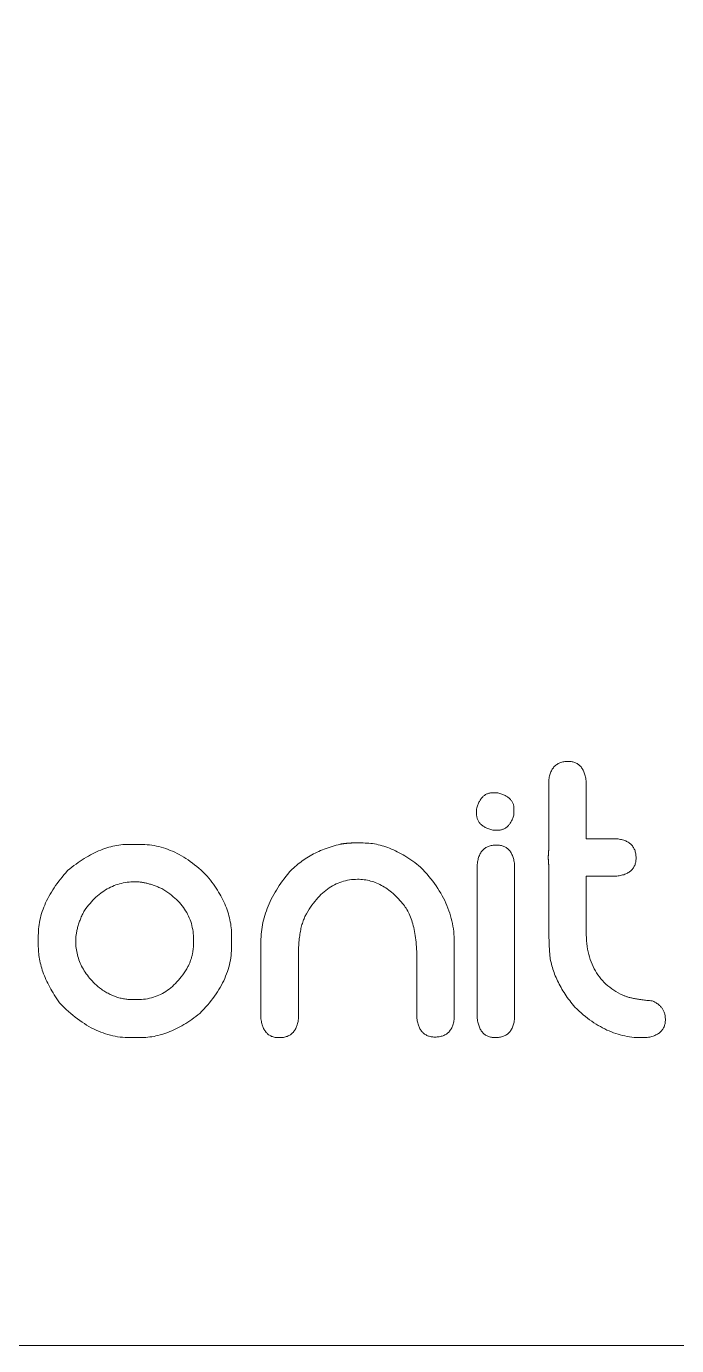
# Model space of a CAD drawing. Header units: metres. Extents: x -2538 to 7610, y -1082 to -498.
# Drawn here: x -576.3 to -547.8, y -1081.9 to -1024 of the extents above; entities that cross this region are included whole.
import ezdxf

# ---------------------------------------------------------------- set-up
doc = ezdxf.new("R2010")
doc.units = ezdxf.units.M
doc.linetypes.add('AUSGEZOGEN', pattern=[0])
doc.layers.add('Standard', color=7, linetype='AUSGEZOGEN', lineweight=25)

msp = doc.modelspace()

# ---------------------------------------------------------------- linework, layer by layer
at = {"layer": 'Standard', "color": 7, "linetype": 'AUSGEZOGEN', "lineweight": 13}
for points in [[(-1045.213, -1081.873), (-483.213, -1081.873), (-483.213, -519.873), (-1045.213, -519.873), (-1045.213, -1081.873)], [(-552.573, -1056.254), (-552.528, -1056.255), (-552.484, -1056.258), (-552.442, -1056.262), (-552.401, -1056.269), (-552.361, -1056.277), (-552.322, -1056.288), (-552.285, -1056.3), (-552.249, -1056.314), (-552.214, -1056.33), (-552.181, -1056.348), (-552.149, -1056.368), (-552.118, -1056.39), (-552.088, -1056.413), (-552.06, -1056.439), (-552.033, -1056.466), (-552.007, -1056.495), (-551.982, -1056.526), (-551.959, -1056.559), (-551.937, -1056.594), (-551.917, -1056.631), (-551.897, -1056.669), (-551.879, -1056.71), (-551.862, -1056.752), (-551.847, -1056.797), (-551.832, -1056.843), (-551.819, -1056.891), (-551.807, -1056.941), (-551.797, -1056.992), (-551.788, -1057.046), (-551.78, -1057.102), (-551.78, -1057.11), (-551.78, -1057.134), (-551.78, -1057.173), (-551.78, -1057.225), (-551.78, -1057.29), (-551.78, -1057.366), (-551.78, -1057.452), (-551.78, -1057.548), (-551.78, -1057.651), (-551.78, -1057.761), (-551.78, -1057.877), (-551.78, -1057.997), (-551.78, -1058.12), (-551.78, -1058.246), (-551.78, -1058.373), (-551.78, -1058.5), (-551.78, -1058.626), (-551.78, -1058.749), (-551.78, -1058.87), (-551.78, -1058.985), (-551.78, -1059.095), (-551.78, -1059.199), (-551.78, -1059.294), (-551.78, -1059.38), (-551.78, -1059.456), (-551.78, -1059.521), (-551.78, -1059.573), (-551.78, -1059.612), (-551.78, -1059.636), (-551.78, -1059.645), (-551.775, -1059.645), (-551.763, -1059.645), (-551.742, -1059.645), (-551.715, -1059.645), (-551.681, -1059.645), (-551.64, -1059.645), (-551.595, -1059.645), (-551.545, -1059.645), (-551.49, -1059.645), (-551.432, -1059.645), (-551.372, -1059.645), (-551.308, -1059.645), (-551.243, -1059.645), (-551.177, -1059.645), (-551.11, -1059.645), (-551.043, -1059.645), (-550.977, -1059.645), (-550.912, -1059.645), (-550.848, -1059.645), (-550.787, -1059.645), (-550.729, -1059.645), (-550.675, -1059.645), (-550.625, -1059.645), (-550.579, -1059.645), (-550.539, -1059.645), (-550.505, -1059.645), (-550.478, -1059.645), (-550.457, -1059.645), (-550.444, -1059.645), (-550.44, -1059.645), (-550.384, -1059.651), (-550.331, -1059.659), (-550.279, -1059.669), (-550.229, -1059.68), (-550.181, -1059.693), (-550.135, -1059.707), (-550.091, -1059.722), (-550.048, -1059.74), (-550.008, -1059.758), (-549.969, -1059.778), (-549.932, -1059.8), (-549.898, -1059.823), (-549.865, -1059.847), (-549.834, -1059.873), (-549.804, -1059.901), (-549.777, -1059.93), (-549.752, -1059.96), (-549.728, -1059.992), (-549.706, -1060.026), (-549.687, -1060.061), (-549.669, -1060.097), (-549.653, -1060.135), (-549.639, -1060.175), (-549.626, -1060.215), (-549.616, -1060.258), (-549.607, -1060.302), (-549.601, -1060.347), (-549.596, -1060.394), (-549.593, -1060.442), (-549.592, -1060.492), (-549.593, -1060.537), (-549.596, -1060.581), (-549.601, -1060.623), (-549.607, -1060.664), (-549.616, -1060.704), (-549.626, -1060.743), (-549.639, -1060.78), (-549.653, -1060.816), (-549.669, -1060.851), (-549.687, -1060.884), (-549.706, -1060.916), (-549.728, -1060.947), (-549.752, -1060.977), (-549.777, -1061.005), (-549.804, -1061.032), (-549.834, -1061.058), (-549.865, -1061.083), (-549.898, -1061.106), (-549.932, -1061.128), (-549.969, -1061.149), (-550.008, -1061.168), (-550.048, -1061.186), (-550.091, -1061.203), (-550.135, -1061.219), (-550.181, -1061.233), (-550.229, -1061.246), (-550.279, -1061.258), (-550.331, -1061.268), (-550.384, -1061.277), (-550.44, -1061.285), (-550.444, -1061.285), (-550.457, -1061.285), (-550.478, -1061.285), (-550.505, -1061.285), (-550.539, -1061.285), (-550.579, -1061.285), (-550.625, -1061.285), (-550.675, -1061.285), (-550.729, -1061.285), (-550.787, -1061.285), (-550.848, -1061.285), (-550.912, -1061.285), (-550.977, -1061.285), (-551.043, -1061.285), (-551.11, -1061.285), (-551.177, -1061.285), (-551.243, -1061.285), (-551.308, -1061.285), (-551.372, -1061.285), (-551.432, -1061.285), (-551.49, -1061.285), (-551.545, -1061.285), (-551.595, -1061.285), (-551.64, -1061.285), (-551.681, -1061.285), (-551.715, -1061.285), (-551.742, -1061.285), (-551.763, -1061.285), (-551.775, -1061.285), (-551.78, -1061.285), (-551.78, -1061.293), (-551.78, -1061.316), (-551.78, -1061.353), (-551.78, -1061.403), (-551.78, -1061.465), (-551.78, -1061.538), (-551.78, -1061.621), (-551.78, -1061.712), (-551.78, -1061.811), (-551.78, -1061.916), (-551.78, -1062.027), (-551.78, -1062.142), (-551.78, -1062.26), (-551.78, -1062.38), (-551.78, -1062.502), (-551.78, -1062.623), (-551.78, -1062.744), (-551.78, -1062.862), (-551.78, -1062.977), (-551.78, -1063.088), (-551.78, -1063.193), (-551.78, -1063.292), (-551.78, -1063.383), (-551.78, -1063.466), (-551.78, -1063.539), (-551.78, -1063.601), (-551.78, -1063.651), (-551.78, -1063.688), (-551.78, -1063.711), (-551.78, -1063.719), (-551.778, -1063.854), (-551.773, -1063.986), (-551.764, -1064.115), (-551.751, -1064.241), (-551.735, -1064.364), (-551.715, -1064.484), (-551.692, -1064.602), (-551.665, -1064.717), (-551.635, -1064.828), (-551.601, -1064.937), (-551.563, -1065.043), (-551.522, -1065.146), (-551.477, -1065.246), (-551.429, -1065.344), (-551.377, -1065.438), (-551.321, -1065.53), (-551.262, -1065.618), (-551.199, -1065.704), (-551.133, -1065.787), (-551.063, -1065.867), (-550.989, -1065.944), (-550.912, -1066.018), (-550.832, -1066.089), (-550.747, -1066.158), (-550.66, -1066.223), (-550.568, -1066.286), (-550.473, -1066.346), (-550.375, -1066.403), (-550.272, -1066.457), (-550.167, -1066.508), (-550.142, -1066.519), (-550.117, -1066.529), (-550.09, -1066.54), (-550.062, -1066.55), (-550.032, -1066.56), (-550.001, -1066.57), (-549.969, -1066.58), (-549.936, -1066.59), (-549.902, -1066.599), (-549.866, -1066.608), (-549.829, -1066.617), (-549.79, -1066.626), (-549.751, -1066.635), (-549.71, -1066.643), (-549.668, -1066.651), (-549.624, -1066.66), (-549.579, -1066.667), (-549.533, -1066.675), (-549.486, -1066.683), (-549.437, -1066.69), (-549.387, -1066.697), (-549.336, -1066.704), (-549.284, -1066.711), (-549.23, -1066.718), (-549.175, -1066.724), (-549.119, -1066.731), (-549.062, -1066.737), (-549.003, -1066.743), (-548.943, -1066.748), (-548.881, -1066.754), (-548.844, -1066.77), (-548.807, -1066.787), (-548.772, -1066.805), (-548.738, -1066.824), (-548.706, -1066.843), (-548.675, -1066.863), (-548.645, -1066.884), (-548.616, -1066.906), (-548.589, -1066.928), (-548.562, -1066.952), (-548.538, -1066.975), (-548.514, -1067), (-548.492, -1067.026), (-548.471, -1067.052), (-548.451, -1067.079), (-548.432, -1067.106), (-548.415, -1067.135), (-548.399, -1067.164), (-548.384, -1067.194), (-548.371, -1067.225), (-548.359, -1067.256), (-548.348, -1067.289), (-548.338, -1067.322), (-548.33, -1067.356), (-548.323, -1067.39), (-548.317, -1067.425), (-548.313, -1067.462), (-548.31, -1067.498), (-548.308, -1067.536), (-548.307, -1067.574), (-548.308, -1067.619), (-548.311, -1067.663), (-548.316, -1067.705), (-548.322, -1067.746), (-548.331, -1067.786), (-548.341, -1067.825), (-548.353, -1067.862), (-548.367, -1067.898), (-548.384, -1067.933), (-548.401, -1067.966), (-548.421, -1067.998), (-548.443, -1068.029), (-548.466, -1068.059), (-548.492, -1068.087), (-548.519, -1068.114), (-548.548, -1068.14), (-548.579, -1068.165), (-548.612, -1068.188), (-548.647, -1068.21), (-548.684, -1068.231), (-548.723, -1068.25), (-548.763, -1068.268), (-548.805, -1068.285), (-548.85, -1068.301), (-548.896, -1068.315), (-548.944, -1068.328), (-548.994, -1068.34), (-549.046, -1068.35), (-549.099, -1068.359), (-549.155, -1068.367), (-549.156, -1068.367), (-549.158, -1068.367), (-549.161, -1068.367), (-549.165, -1068.367), (-549.171, -1068.367), (-549.178, -1068.367), (-549.185, -1068.367), (-549.193, -1068.367), (-549.202, -1068.367), (-549.212, -1068.367), (-549.221, -1068.367), (-549.232, -1068.367), (-549.242, -1068.367), (-549.253, -1068.367), (-549.264, -1068.367), (-549.275, -1068.367), (-549.286, -1068.367), (-549.297, -1068.367), (-549.307, -1068.367), (-549.317, -1068.367), (-549.326, -1068.367), (-549.335, -1068.367), (-549.343, -1068.367), (-549.351, -1068.367), (-549.357, -1068.367), (-549.363, -1068.367), (-549.367, -1068.367), (-549.371, -1068.367), (-549.373, -1068.367), (-549.374, -1068.367), (-549.476, -1068.366), (-549.579, -1068.361), (-549.681, -1068.354), (-549.782, -1068.343), (-549.883, -1068.33), (-549.984, -1068.314), (-550.084, -1068.294), (-550.184, -1068.272), (-550.283, -1068.247), (-550.382, -1068.218), (-550.481, -1068.187), (-550.579, -1068.153), (-550.677, -1068.116), (-550.774, -1068.075), (-550.871, -1068.032), (-550.967, -1067.986), (-551.063, -1067.937), (-551.159, -1067.885), (-551.254, -1067.83), (-551.348, -1067.772), (-551.443, -1067.711), (-551.537, -1067.647), (-551.63, -1067.58), (-551.723, -1067.51), (-551.816, -1067.437), (-551.908, -1067.361), (-551.999, -1067.282), (-552.091, -1067.2), (-552.182, -1067.115), (-552.272, -1067.027), (-552.332, -1066.957), (-552.39, -1066.886), (-552.447, -1066.815), (-552.502, -1066.744), (-552.555, -1066.672), (-552.607, -1066.601), (-552.657, -1066.529), (-552.705, -1066.457), (-552.752, -1066.385), (-552.798, -1066.313), (-552.841, -1066.241), (-552.883, -1066.169), (-552.924, -1066.096), (-552.963, -1066.023), (-553, -1065.951), (-553.036, -1065.878), (-553.07, -1065.805), (-553.102, -1065.731), (-553.133, -1065.658), (-553.162, -1065.584), (-553.19, -1065.51), (-553.216, -1065.437), (-553.24, -1065.363), (-553.263, -1065.288), (-553.284, -1065.214), (-553.304, -1065.139), (-553.322, -1065.065), (-553.338, -1064.99), (-553.353, -1064.915), (-553.366, -1064.84), (-553.369, -1064.797), (-553.373, -1064.754), (-553.376, -1064.71), (-553.379, -1064.666), (-553.383, -1064.622), (-553.386, -1064.577), (-553.388, -1064.533), (-553.391, -1064.488), (-553.394, -1064.442), (-553.396, -1064.396), (-553.399, -1064.35), (-553.401, -1064.304), (-553.403, -1064.257), (-553.405, -1064.21), (-553.407, -1064.163), (-553.409, -1064.116), (-553.41, -1064.068), (-553.412, -1064.02), (-553.413, -1063.971), (-553.414, -1063.922), (-553.416, -1063.873), (-553.417, -1063.824), (-553.418, -1063.774), (-553.418, -1063.724), (-553.419, -1063.674), (-553.419, -1063.623), (-553.42, -1063.572), (-553.42, -1063.521), (-553.42, -1063.47), (-553.42, -1063.418), (-553.42, -1063.41), (-553.42, -1063.387), (-553.42, -1063.351), (-553.42, -1063.301), (-553.42, -1063.24), (-553.42, -1063.168), (-553.42, -1063.086), (-553.42, -1062.996), (-553.42, -1062.898), (-553.42, -1062.794), (-553.42, -1062.685), (-553.42, -1062.571), (-553.42, -1062.454), (-553.42, -1062.335), (-553.42, -1062.215), (-553.42, -1062.095), (-553.42, -1061.976), (-553.42, -1061.859), (-553.42, -1061.745), (-553.42, -1061.636), (-553.42, -1061.532), (-553.42, -1061.434), (-553.42, -1061.344), (-553.42, -1061.262), (-553.42, -1061.19), (-553.42, -1061.129), (-553.42, -1061.079), (-553.42, -1061.042), (-553.42, -1061.02), (-553.42, -1061.012), (-553.42, -1060.988), (-553.421, -1060.965), (-553.421, -1060.942), (-553.421, -1060.92), (-553.421, -1060.898), (-553.422, -1060.876), (-553.422, -1060.855), (-553.422, -1060.834), (-553.423, -1060.813), (-553.424, -1060.793), (-553.424, -1060.773), (-553.425, -1060.754), (-553.426, -1060.735), (-553.426, -1060.716), (-553.427, -1060.697), (-553.428, -1060.679), (-553.429, -1060.662), (-553.43, -1060.644), (-553.432, -1060.627), (-553.433, -1060.611), (-553.434, -1060.594), (-553.435, -1060.579), (-553.437, -1060.563), (-553.438, -1060.548), (-553.44, -1060.533), (-553.441, -1060.519), (-553.443, -1060.505), (-553.444, -1060.491), (-553.446, -1060.478), (-553.448, -1060.465), (-553.446, -1060.452), (-553.444, -1060.439), (-553.443, -1060.425), (-553.441, -1060.411), (-553.44, -1060.397), (-553.438, -1060.382), (-553.437, -1060.367), (-553.435, -1060.351), (-553.434, -1060.335), (-553.433, -1060.319), (-553.432, -1060.302), (-553.43, -1060.286), (-553.429, -1060.268), (-553.428, -1060.251), (-553.427, -1060.232), (-553.426, -1060.214), (-553.426, -1060.195), (-553.425, -1060.176), (-553.424, -1060.157), (-553.424, -1060.137), (-553.423, -1060.116), (-553.422, -1060.096), (-553.422, -1060.075), (-553.422, -1060.054), (-553.421, -1060.032), (-553.421, -1060.01), (-553.421, -1059.987), (-553.421, -1059.965), (-553.42, -1059.942), (-553.42, -1059.918), (-553.42, -1059.909), (-553.42, -1059.882), (-553.42, -1059.839), (-553.42, -1059.781), (-553.42, -1059.709), (-553.42, -1059.625), (-553.42, -1059.53), (-553.42, -1059.424), (-553.42, -1059.31), (-553.42, -1059.188), (-553.42, -1059.06), (-553.42, -1058.927), (-553.42, -1058.79), (-553.42, -1058.65), (-553.42, -1058.51), (-553.42, -1058.369), (-553.42, -1058.23), (-553.42, -1058.093), (-553.42, -1057.96), (-553.42, -1057.832), (-553.42, -1057.71), (-553.42, -1057.596), (-553.42, -1057.49), (-553.42, -1057.395), (-553.42, -1057.31), (-553.42, -1057.238), (-553.42, -1057.18), (-553.42, -1057.137), (-553.42, -1057.111), (-553.42, -1057.102), (-553.414, -1057.046), (-553.406, -1056.992), (-553.396, -1056.941), (-553.385, -1056.891), (-553.372, -1056.843), (-553.358, -1056.797), (-553.343, -1056.752), (-553.325, -1056.71), (-553.307, -1056.669), (-553.287, -1056.631), (-553.265, -1056.594), (-553.242, -1056.559), (-553.218, -1056.526), (-553.192, -1056.495), (-553.164, -1056.466), (-553.135, -1056.439), (-553.105, -1056.413), (-553.073, -1056.39), (-553.039, -1056.368), (-553.004, -1056.348), (-552.968, -1056.33), (-552.93, -1056.314), (-552.89, -1056.3), (-552.85, -1056.288), (-552.807, -1056.277), (-552.763, -1056.269), (-552.718, -1056.262), (-552.671, -1056.258), (-552.623, -1056.255), (-552.573, -1056.254)], [(-555.875, -1057.628), (-555.874, -1057.628), (-555.872, -1057.628), (-555.868, -1057.628), (-555.864, -1057.628), (-555.858, -1057.628), (-555.852, -1057.628), (-555.844, -1057.628), (-555.836, -1057.628), (-555.827, -1057.628), (-555.818, -1057.628), (-555.808, -1057.628), (-555.798, -1057.628), (-555.787, -1057.628), (-555.776, -1057.628), (-555.765, -1057.628), (-555.754, -1057.628), (-555.743, -1057.628), (-555.733, -1057.628), (-555.722, -1057.628), (-555.713, -1057.628), (-555.703, -1057.628), (-555.694, -1057.628), (-555.686, -1057.628), (-555.679, -1057.628), (-555.672, -1057.628), (-555.666, -1057.628), (-555.662, -1057.628), (-555.659, -1057.628), (-555.657, -1057.628), (-555.656, -1057.628), (-555.609, -1057.641), (-555.564, -1057.654), (-555.521, -1057.668), (-555.479, -1057.683), (-555.439, -1057.699), (-555.4, -1057.715), (-555.363, -1057.733), (-555.327, -1057.751), (-555.293, -1057.769), (-555.261, -1057.789), (-555.23, -1057.809), (-555.201, -1057.83), (-555.173, -1057.852), (-555.147, -1057.875), (-555.123, -1057.898), (-555.1, -1057.922), (-555.078, -1057.947), (-555.059, -1057.972), (-555.04, -1057.999), (-555.024, -1058.026), (-555.009, -1058.054), (-554.995, -1058.082), (-554.984, -1058.112), (-554.973, -1058.142), (-554.965, -1058.173), (-554.958, -1058.205), (-554.952, -1058.237), (-554.948, -1058.27), (-554.946, -1058.304), (-554.945, -1058.339), (-554.945, -1058.34), (-554.945, -1058.342), (-554.945, -1058.345), (-554.945, -1058.35), (-554.945, -1058.355), (-554.945, -1058.362), (-554.945, -1058.369), (-554.945, -1058.377), (-554.945, -1058.386), (-554.945, -1058.396), (-554.945, -1058.406), (-554.945, -1058.416), (-554.945, -1058.427), (-554.945, -1058.437), (-554.945, -1058.448), (-554.945, -1058.459), (-554.945, -1058.47), (-554.945, -1058.481), (-554.945, -1058.491), (-554.945, -1058.501), (-554.945, -1058.51), (-554.945, -1058.519), (-554.945, -1058.527), (-554.945, -1058.535), (-554.945, -1058.541), (-554.945, -1058.547), (-554.945, -1058.552), (-554.945, -1058.555), (-554.945, -1058.557), (-554.945, -1058.558), (-554.958, -1058.604), (-554.971, -1058.649), (-554.985, -1058.693), (-555, -1058.735), (-555.016, -1058.775), (-555.032, -1058.814), (-555.05, -1058.851), (-555.068, -1058.886), (-555.086, -1058.92), (-555.106, -1058.953), (-555.126, -1058.983), (-555.147, -1059.013), (-555.169, -1059.04), (-555.192, -1059.066), (-555.215, -1059.091), (-555.239, -1059.114), (-555.264, -1059.135), (-555.289, -1059.155), (-555.316, -1059.173), (-555.343, -1059.19), (-555.371, -1059.205), (-555.399, -1059.218), (-555.429, -1059.23), (-555.459, -1059.24), (-555.49, -1059.249), (-555.521, -1059.256), (-555.554, -1059.261), (-555.587, -1059.265), (-555.621, -1059.268), (-555.656, -1059.269), (-555.657, -1059.269), (-555.659, -1059.269), (-555.662, -1059.269), (-555.666, -1059.269), (-555.672, -1059.269), (-555.679, -1059.269), (-555.686, -1059.269), (-555.694, -1059.269), (-555.703, -1059.269), (-555.713, -1059.269), (-555.722, -1059.269), (-555.733, -1059.269), (-555.743, -1059.269), (-555.754, -1059.269), (-555.765, -1059.269), (-555.776, -1059.269), (-555.787, -1059.269), (-555.798, -1059.269), (-555.808, -1059.269), (-555.818, -1059.269), (-555.827, -1059.269), (-555.836, -1059.269), (-555.844, -1059.269), (-555.852, -1059.269), (-555.858, -1059.269), (-555.864, -1059.269), (-555.868, -1059.269), (-555.872, -1059.269), (-555.874, -1059.269), (-555.875, -1059.269), (-555.921, -1059.256), (-555.966, -1059.242), (-556.01, -1059.228), (-556.052, -1059.213), (-556.092, -1059.198), (-556.131, -1059.181), (-556.168, -1059.164), (-556.203, -1059.146), (-556.237, -1059.127), (-556.27, -1059.108), (-556.3, -1059.087), (-556.33, -1059.066), (-556.357, -1059.044), (-556.383, -1059.022), (-556.408, -1058.999), (-556.431, -1058.975), (-556.452, -1058.95), (-556.472, -1058.924), (-556.49, -1058.898), (-556.507, -1058.871), (-556.522, -1058.843), (-556.535, -1058.814), (-556.547, -1058.785), (-556.557, -1058.755), (-556.566, -1058.724), (-556.573, -1058.692), (-556.578, -1058.66), (-556.582, -1058.626), (-556.585, -1058.592), (-556.586, -1058.558), (-556.586, -1058.557), (-556.586, -1058.555), (-556.586, -1058.552), (-556.586, -1058.547), (-556.586, -1058.541), (-556.586, -1058.535), (-556.586, -1058.527), (-556.586, -1058.519), (-556.586, -1058.51), (-556.586, -1058.501), (-556.586, -1058.491), (-556.586, -1058.481), (-556.586, -1058.47), (-556.586, -1058.459), (-556.586, -1058.448), (-556.586, -1058.437), (-556.586, -1058.427), (-556.586, -1058.416), (-556.586, -1058.406), (-556.586, -1058.396), (-556.586, -1058.386), (-556.586, -1058.377), (-556.586, -1058.369), (-556.586, -1058.362), (-556.586, -1058.355), (-556.586, -1058.35), (-556.586, -1058.345), (-556.586, -1058.342), (-556.586, -1058.34), (-556.586, -1058.339), (-556.573, -1058.292), (-556.559, -1058.247), (-556.545, -1058.204), (-556.53, -1058.162), (-556.514, -1058.122), (-556.498, -1058.083), (-556.481, -1058.046), (-556.463, -1058.01), (-556.444, -1057.976), (-556.425, -1057.944), (-556.404, -1057.913), (-556.383, -1057.884), (-556.361, -1057.856), (-556.339, -1057.83), (-556.316, -1057.806), (-556.291, -1057.783), (-556.267, -1057.761), (-556.241, -1057.742), (-556.215, -1057.724), (-556.188, -1057.707), (-556.16, -1057.692), (-556.131, -1057.678), (-556.102, -1057.667), (-556.072, -1057.656), (-556.041, -1057.648), (-556.009, -1057.641), (-555.976, -1057.635), (-555.943, -1057.631), (-555.909, -1057.629), (-555.875, -1057.628)], [(-571.836, -1059.891), (-571.835, -1059.891), (-571.83, -1059.891), (-571.823, -1059.891), (-571.813, -1059.891), (-571.8, -1059.891), (-571.785, -1059.891), (-571.769, -1059.891), (-571.75, -1059.891), (-571.73, -1059.891), (-571.709, -1059.891), (-571.686, -1059.891), (-571.663, -1059.891), (-571.639, -1059.891), (-571.615, -1059.891), (-571.59, -1059.891), (-571.566, -1059.891), (-571.541, -1059.891), (-571.518, -1059.891), (-571.494, -1059.891), (-571.472, -1059.891), (-571.451, -1059.891), (-571.431, -1059.891), (-571.412, -1059.891), (-571.395, -1059.891), (-571.381, -1059.891), (-571.368, -1059.891), (-571.358, -1059.891), (-571.351, -1059.891), (-571.346, -1059.891), (-571.344, -1059.891), (-571.239, -1059.892), (-571.135, -1059.897), (-571.031, -1059.905), (-570.927, -1059.915), (-570.824, -1059.929), (-570.721, -1059.946), (-570.619, -1059.967), (-570.517, -1059.99), (-570.415, -1060.016), (-570.314, -1060.046), (-570.214, -1060.078), (-570.114, -1060.114), (-570.014, -1060.153), (-569.915, -1060.194), (-569.816, -1060.239), (-569.718, -1060.287), (-569.62, -1060.338), (-569.523, -1060.393), (-569.426, -1060.45), (-569.33, -1060.51), (-569.234, -1060.574), (-569.139, -1060.641), (-569.044, -1060.71), (-568.949, -1060.783), (-568.855, -1060.859), (-568.761, -1060.938), (-568.668, -1061.02), (-568.575, -1061.105), (-568.483, -1061.194), (-568.391, -1061.285), (-568.321, -1061.372), (-568.254, -1061.458), (-568.189, -1061.545), (-568.126, -1061.632), (-568.065, -1061.719), (-568.007, -1061.806), (-567.952, -1061.893), (-567.898, -1061.98), (-567.847, -1062.067), (-567.799, -1062.154), (-567.753, -1062.241), (-567.709, -1062.329), (-567.667, -1062.416), (-567.628, -1062.503), (-567.591, -1062.591), (-567.557, -1062.678), (-567.525, -1062.766), (-567.495, -1062.854), (-567.468, -1062.941), (-567.443, -1063.029), (-567.421, -1063.117), (-567.401, -1063.205), (-567.383, -1063.293), (-567.367, -1063.381), (-567.354, -1063.469), (-567.344, -1063.557), (-567.335, -1063.645), (-567.329, -1063.733), (-567.326, -1063.822), (-567.325, -1063.91), (-567.325, -1063.912), (-567.325, -1063.916), (-567.325, -1063.922), (-567.325, -1063.931), (-567.325, -1063.943), (-567.325, -1063.956), (-567.325, -1063.971), (-567.325, -1063.987), (-567.325, -1064.005), (-567.325, -1064.024), (-567.325, -1064.044), (-567.325, -1064.064), (-567.325, -1064.085), (-567.325, -1064.107), (-567.325, -1064.129), (-567.325, -1064.151), (-567.325, -1064.172), (-567.325, -1064.194), (-567.325, -1064.214), (-567.325, -1064.234), (-567.325, -1064.253), (-567.325, -1064.271), (-567.325, -1064.287), (-567.325, -1064.302), (-567.325, -1064.315), (-567.325, -1064.326), (-567.325, -1064.335), (-567.325, -1064.342), (-567.325, -1064.346), (-567.325, -1064.348), (-567.326, -1064.452), (-567.331, -1064.556), (-567.339, -1064.659), (-567.35, -1064.762), (-567.363, -1064.864), (-567.381, -1064.967), (-567.401, -1065.068), (-567.424, -1065.17), (-567.45, -1065.271), (-567.48, -1065.371), (-567.512, -1065.472), (-567.548, -1065.571), (-567.587, -1065.671), (-567.628, -1065.77), (-567.673, -1065.869), (-567.721, -1065.967), (-567.773, -1066.065), (-567.827, -1066.162), (-567.884, -1066.259), (-567.945, -1066.356), (-568.008, -1066.452), (-568.075, -1066.548), (-568.144, -1066.643), (-568.217, -1066.739), (-568.293, -1066.833), (-568.372, -1066.928), (-568.454, -1067.021), (-568.54, -1067.115), (-568.628, -1067.208), (-568.719, -1067.301), (-568.806, -1067.371), (-568.893, -1067.438), (-568.981, -1067.503), (-569.068, -1067.566), (-569.155, -1067.627), (-569.242, -1067.685), (-569.329, -1067.74), (-569.417, -1067.794), (-569.504, -1067.845), (-569.591, -1067.893), (-569.679, -1067.939), (-569.766, -1067.983), (-569.854, -1068.025), (-569.941, -1068.064), (-570.028, -1068.101), (-570.116, -1068.135), (-570.204, -1068.167), (-570.291, -1068.197), (-570.379, -1068.224), (-570.466, -1068.249), (-570.554, -1068.271), (-570.642, -1068.291), (-570.729, -1068.309), (-570.817, -1068.325), (-570.905, -1068.338), (-570.993, -1068.348), (-571.081, -1068.357), (-571.168, -1068.362), (-571.256, -1068.366), (-571.344, -1068.367), (-571.346, -1068.367), (-571.35, -1068.367), (-571.357, -1068.367), (-571.366, -1068.367), (-571.377, -1068.367), (-571.39, -1068.367), (-571.405, -1068.367), (-571.421, -1068.367), (-571.439, -1068.367), (-571.458, -1068.367), (-571.478, -1068.367), (-571.498, -1068.367), (-571.52, -1068.367), (-571.541, -1068.367), (-571.563, -1068.367), (-571.585, -1068.367), (-571.607, -1068.367), (-571.628, -1068.367), (-571.648, -1068.367), (-571.668, -1068.367), (-571.687, -1068.367), (-571.705, -1068.367), (-571.721, -1068.367), (-571.736, -1068.367), (-571.749, -1068.367), (-571.761, -1068.367), (-571.77, -1068.367), (-571.776, -1068.367), (-571.78, -1068.367), (-571.782, -1068.367), (-571.891, -1068.366), (-572, -1068.36), (-572.108, -1068.352), (-572.216, -1068.34), (-572.323, -1068.325), (-572.43, -1068.306), (-572.537, -1068.284), (-572.643, -1068.258), (-572.749, -1068.229), (-572.854, -1068.197), (-572.959, -1068.161), (-573.064, -1068.122), (-573.168, -1068.08), (-573.271, -1068.034), (-573.375, -1067.984), (-573.477, -1067.932), (-573.58, -1067.876), (-573.682, -1067.816), (-573.783, -1067.753), (-573.884, -1067.687), (-573.985, -1067.617), (-574.085, -1067.544), (-574.185, -1067.467), (-574.284, -1067.387), (-574.383, -1067.304), (-574.482, -1067.217), (-574.58, -1067.127), (-574.678, -1067.033), (-574.775, -1066.936), (-574.872, -1066.836), (-574.933, -1066.749), (-574.991, -1066.663), (-575.048, -1066.576), (-575.103, -1066.49), (-575.156, -1066.405), (-575.206, -1066.32), (-575.255, -1066.235), (-575.301, -1066.15), (-575.346, -1066.066), (-575.388, -1065.982), (-575.428, -1065.899), (-575.467, -1065.815), (-575.503, -1065.733), (-575.537, -1065.65), (-575.569, -1065.568), (-575.599, -1065.486), (-575.627, -1065.404), (-575.653, -1065.323), (-575.676, -1065.242), (-575.698, -1065.162), (-575.718, -1065.082), (-575.735, -1065.002), (-575.751, -1064.922), (-575.764, -1064.843), (-575.775, -1064.764), (-575.785, -1064.686), (-575.792, -1064.608), (-575.797, -1064.53), (-575.8, -1064.452), (-575.801, -1064.375), (-575.801, -1064.373), (-575.801, -1064.369), (-575.801, -1064.361), (-575.801, -1064.351), (-575.801, -1064.339), (-575.801, -1064.324), (-575.801, -1064.307), (-575.801, -1064.289), (-575.801, -1064.269), (-575.801, -1064.247), (-575.801, -1064.225), (-575.801, -1064.202), (-575.801, -1064.178), (-575.801, -1064.154), (-575.801, -1064.129), (-575.801, -1064.104), (-575.801, -1064.08), (-575.801, -1064.056), (-575.801, -1064.033), (-575.801, -1064.01), (-575.801, -1063.989), (-575.801, -1063.969), (-575.801, -1063.951), (-575.801, -1063.934), (-575.801, -1063.919), (-575.801, -1063.907), (-575.801, -1063.897), (-575.801, -1063.889), (-575.801, -1063.884), (-575.801, -1063.883), (-575.8, -1063.787), (-575.796, -1063.692), (-575.788, -1063.596), (-575.778, -1063.501), (-575.766, -1063.405), (-575.75, -1063.31), (-575.731, -1063.214), (-575.71, -1063.119), (-575.686, -1063.024), (-575.659, -1062.929), (-575.629, -1062.834), (-575.596, -1062.739), (-575.56, -1062.644), (-575.521, -1062.549), (-575.48, -1062.454), (-575.436, -1062.359), (-575.389, -1062.265), (-575.339, -1062.17), (-575.286, -1062.076), (-575.23, -1061.981), (-575.172, -1061.887), (-575.11, -1061.792), (-575.046, -1061.698), (-574.979, -1061.604), (-574.909, -1061.509), (-574.836, -1061.415), (-574.76, -1061.321), (-574.682, -1061.227), (-574.6, -1061.133), (-574.516, -1061.039), (-574.424, -1060.964), (-574.332, -1060.891), (-574.241, -1060.821), (-574.149, -1060.753), (-574.058, -1060.688), (-573.967, -1060.626), (-573.876, -1060.566), (-573.786, -1060.508), (-573.695, -1060.453), (-573.605, -1060.401), (-573.515, -1060.351), (-573.425, -1060.304), (-573.335, -1060.259), (-573.245, -1060.217), (-573.156, -1060.178), (-573.067, -1060.141), (-572.978, -1060.106), (-572.889, -1060.074), (-572.8, -1060.045), (-572.711, -1060.018), (-572.623, -1059.994), (-572.535, -1059.972), (-572.447, -1059.953), (-572.359, -1059.937), (-572.272, -1059.923), (-572.184, -1059.911), (-572.097, -1059.902), (-572.01, -1059.896), (-571.923, -1059.892), (-571.836, -1059.891)], [(-562.047, -1059.829), (-562.046, -1059.829), (-562.041, -1059.829), (-562.034, -1059.829), (-562.023, -1059.829), (-562.011, -1059.829), (-561.996, -1059.829), (-561.98, -1059.829), (-561.961, -1059.829), (-561.941, -1059.829), (-561.92, -1059.829), (-561.897, -1059.829), (-561.874, -1059.829), (-561.85, -1059.829), (-561.826, -1059.829), (-561.801, -1059.829), (-561.777, -1059.829), (-561.752, -1059.829), (-561.728, -1059.829), (-561.705, -1059.829), (-561.683, -1059.829), (-561.662, -1059.829), (-561.642, -1059.829), (-561.623, -1059.829), (-561.606, -1059.829), (-561.592, -1059.829), (-561.579, -1059.829), (-561.569, -1059.829), (-561.561, -1059.829), (-561.557, -1059.829), (-561.555, -1059.829), (-561.474, -1059.83), (-561.392, -1059.834), (-561.31, -1059.84), (-561.228, -1059.848), (-561.145, -1059.859), (-561.063, -1059.872), (-560.98, -1059.887), (-560.898, -1059.904), (-560.815, -1059.924), (-560.732, -1059.947), (-560.649, -1059.972), (-560.565, -1059.999), (-560.482, -1060.028), (-560.398, -1060.06), (-560.314, -1060.094), (-560.231, -1060.13), (-560.146, -1060.169), (-560.062, -1060.211), (-559.978, -1060.254), (-559.893, -1060.3), (-559.809, -1060.348), (-559.724, -1060.399), (-559.639, -1060.452), (-559.554, -1060.507), (-559.468, -1060.565), (-559.383, -1060.625), (-559.297, -1060.687), (-559.212, -1060.752), (-559.126, -1060.819), (-559.04, -1060.889), (-558.943, -1060.99), (-558.849, -1061.091), (-558.759, -1061.194), (-558.672, -1061.296), (-558.588, -1061.4), (-558.508, -1061.504), (-558.431, -1061.608), (-558.357, -1061.713), (-558.287, -1061.819), (-558.219, -1061.926), (-558.155, -1062.032), (-558.095, -1062.14), (-558.037, -1062.248), (-557.983, -1062.357), (-557.932, -1062.466), (-557.885, -1062.576), (-557.84, -1062.686), (-557.799, -1062.798), (-557.762, -1062.909), (-557.727, -1063.021), (-557.696, -1063.134), (-557.668, -1063.248), (-557.643, -1063.362), (-557.622, -1063.476), (-557.604, -1063.592), (-557.589, -1063.708), (-557.578, -1063.824), (-557.57, -1063.941), (-557.565, -1064.059), (-557.563, -1064.177), (-557.563, -1064.188), (-557.563, -1064.219), (-557.563, -1064.27), (-557.563, -1064.339), (-557.563, -1064.424), (-557.563, -1064.524), (-557.563, -1064.638), (-557.563, -1064.763), (-557.563, -1064.899), (-557.563, -1065.043), (-557.563, -1065.195), (-557.563, -1065.353), (-557.563, -1065.516), (-557.563, -1065.681), (-557.563, -1065.848), (-557.563, -1066.015), (-557.563, -1066.18), (-557.563, -1066.343), (-557.563, -1066.501), (-557.563, -1066.653), (-557.563, -1066.798), (-557.563, -1066.933), (-557.563, -1067.059), (-557.563, -1067.172), (-557.563, -1067.272), (-557.563, -1067.357), (-557.563, -1067.426), (-557.563, -1067.477), (-557.563, -1067.509), (-557.563, -1067.52), (-557.57, -1067.573), (-557.578, -1067.625), (-557.587, -1067.675), (-557.599, -1067.724), (-557.611, -1067.77), (-557.625, -1067.815), (-557.641, -1067.858), (-557.658, -1067.899), (-557.677, -1067.938), (-557.697, -1067.975), (-557.718, -1068.011), (-557.741, -1068.045), (-557.766, -1068.076), (-557.792, -1068.107), (-557.819, -1068.135), (-557.848, -1068.161), (-557.879, -1068.186), (-557.911, -1068.209), (-557.944, -1068.23), (-557.979, -1068.249), (-558.016, -1068.266), (-558.054, -1068.282), (-558.093, -1068.295), (-558.134, -1068.307), (-558.176, -1068.317), (-558.22, -1068.325), (-558.266, -1068.332), (-558.312, -1068.336), (-558.361, -1068.339), (-558.411, -1068.34), (-558.456, -1068.339), (-558.499, -1068.336), (-558.542, -1068.332), (-558.583, -1068.325), (-558.623, -1068.317), (-558.661, -1068.307), (-558.698, -1068.295), (-558.734, -1068.282), (-558.769, -1068.266), (-558.803, -1068.249), (-558.835, -1068.23), (-558.866, -1068.209), (-558.895, -1068.186), (-558.924, -1068.161), (-558.951, -1068.135), (-558.977, -1068.107), (-559.001, -1068.076), (-559.024, -1068.045), (-559.046, -1068.011), (-559.067, -1067.975), (-559.086, -1067.938), (-559.105, -1067.899), (-559.121, -1067.858), (-559.137, -1067.815), (-559.151, -1067.77), (-559.164, -1067.724), (-559.176, -1067.675), (-559.187, -1067.625), (-559.196, -1067.573), (-559.204, -1067.52), (-559.204, -1067.511), (-559.204, -1067.486), (-559.204, -1067.447), (-559.204, -1067.393), (-559.204, -1067.327), (-559.204, -1067.249), (-559.204, -1067.161), (-559.204, -1067.064), (-559.204, -1066.958), (-559.204, -1066.846), (-559.204, -1066.728), (-559.204, -1066.605), (-559.204, -1066.479), (-559.204, -1066.35), (-559.204, -1066.221), (-559.204, -1066.091), (-559.204, -1065.963), (-559.204, -1065.836), (-559.204, -1065.714), (-559.204, -1065.595), (-559.204, -1065.483), (-559.204, -1065.378), (-559.204, -1065.28), (-559.204, -1065.192), (-559.204, -1065.114), (-559.204, -1065.048), (-559.204, -1064.995), (-559.204, -1064.955), (-559.204, -1064.93), (-559.204, -1064.922), (-559.204, -1064.809), (-559.206, -1064.698), (-559.21, -1064.59), (-559.215, -1064.484), (-559.221, -1064.379), (-559.229, -1064.277), (-559.238, -1064.178), (-559.248, -1064.08), (-559.26, -1063.985), (-559.274, -1063.891), (-559.288, -1063.8), (-559.304, -1063.711), (-559.322, -1063.624), (-559.341, -1063.54), (-559.361, -1063.457), (-559.382, -1063.377), (-559.406, -1063.299), (-559.43, -1063.223), (-559.456, -1063.149), (-559.483, -1063.078), (-559.512, -1063.008), (-559.542, -1062.941), (-559.573, -1062.876), (-559.606, -1062.813), (-559.64, -1062.753), (-559.676, -1062.694), (-559.713, -1062.638), (-559.751, -1062.583), (-559.791, -1062.531), (-559.833, -1062.481), (-559.891, -1062.412), (-559.949, -1062.345), (-560.008, -1062.28), (-560.068, -1062.218), (-560.128, -1062.158), (-560.189, -1062.1), (-560.25, -1062.045), (-560.312, -1061.992), (-560.374, -1061.941), (-560.437, -1061.893), (-560.5, -1061.847), (-560.564, -1061.803), (-560.629, -1061.762), (-560.693, -1061.723), (-560.759, -1061.687), (-560.825, -1061.653), (-560.891, -1061.621), (-560.958, -1061.591), (-561.025, -1061.564), (-561.093, -1061.54), (-561.162, -1061.517), (-561.231, -1061.497), (-561.3, -1061.48), (-561.37, -1061.464), (-561.441, -1061.451), (-561.512, -1061.441), (-561.583, -1061.432), (-561.656, -1061.427), (-561.728, -1061.423), (-561.801, -1061.422), (-561.892, -1061.424), (-561.982, -1061.429), (-562.071, -1061.437), (-562.159, -1061.449), (-562.245, -1061.464), (-562.331, -1061.482), (-562.415, -1061.504), (-562.498, -1061.529), (-562.58, -1061.558), (-562.661, -1061.59), (-562.741, -1061.625), (-562.82, -1061.664), (-562.897, -1061.706), (-562.974, -1061.751), (-563.049, -1061.8), (-563.123, -1061.852), (-563.196, -1061.907), (-563.268, -1061.966), (-563.339, -1062.028), (-563.409, -1062.093), (-563.477, -1062.162), (-563.545, -1062.234), (-563.611, -1062.31), (-563.676, -1062.389), (-563.74, -1062.471), (-563.803, -1062.557), (-563.865, -1062.646), (-563.926, -1062.738), (-563.985, -1062.834), (-564.044, -1062.933), (-564.067, -1062.973), (-564.089, -1063.016), (-564.111, -1063.06), (-564.132, -1063.105), (-564.152, -1063.152), (-564.171, -1063.2), (-564.19, -1063.25), (-564.208, -1063.302), (-564.225, -1063.354), (-564.241, -1063.409), (-564.256, -1063.465), (-564.271, -1063.522), (-564.285, -1063.581), (-564.298, -1063.641), (-564.31, -1063.703), (-564.322, -1063.767), (-564.332, -1063.832), (-564.342, -1063.898), (-564.351, -1063.966), (-564.359, -1064.036), (-564.367, -1064.106), (-564.374, -1064.179), (-564.38, -1064.253), (-564.385, -1064.328), (-564.389, -1064.405), (-564.393, -1064.484), (-564.395, -1064.564), (-564.397, -1064.645), (-564.399, -1064.728), (-564.399, -1064.813), (-564.399, -1064.821), (-564.399, -1064.847), (-564.399, -1064.889), (-564.399, -1064.945), (-564.399, -1065.015), (-564.399, -1065.097), (-564.399, -1065.19), (-564.399, -1065.292), (-564.399, -1065.403), (-564.399, -1065.521), (-564.399, -1065.646), (-564.399, -1065.775), (-564.399, -1065.908), (-564.399, -1066.043), (-564.399, -1066.18), (-564.399, -1066.316), (-564.399, -1066.452), (-564.399, -1066.584), (-564.399, -1066.714), (-564.399, -1066.838), (-564.399, -1066.956), (-564.399, -1067.067), (-564.399, -1067.17), (-564.399, -1067.263), (-564.399, -1067.344), (-564.399, -1067.414), (-564.399, -1067.47), (-564.399, -1067.512), (-564.399, -1067.538), (-564.399, -1067.547), (-564.406, -1067.601), (-564.414, -1067.653), (-564.423, -1067.703), (-564.435, -1067.751), (-564.447, -1067.798), (-564.461, -1067.842), (-564.477, -1067.885), (-564.494, -1067.926), (-564.513, -1067.965), (-564.533, -1068.003), (-564.554, -1068.038), (-564.577, -1068.072), (-564.602, -1068.104), (-564.628, -1068.134), (-564.655, -1068.162), (-564.684, -1068.189), (-564.715, -1068.213), (-564.747, -1068.236), (-564.78, -1068.257), (-564.815, -1068.276), (-564.852, -1068.293), (-564.89, -1068.309), (-564.929, -1068.323), (-564.97, -1068.334), (-565.012, -1068.344), (-565.056, -1068.353), (-565.102, -1068.359), (-565.148, -1068.364), (-565.197, -1068.366), (-565.247, -1068.367), (-565.292, -1068.366), (-565.335, -1068.364), (-565.378, -1068.359), (-565.419, -1068.353), (-565.459, -1068.344), (-565.497, -1068.334), (-565.534, -1068.323), (-565.57, -1068.309), (-565.605, -1068.293), (-565.639, -1068.276), (-565.671, -1068.257), (-565.702, -1068.236), (-565.731, -1068.213), (-565.76, -1068.189), (-565.787, -1068.162), (-565.812, -1068.134), (-565.837, -1068.104), (-565.86, -1068.072), (-565.882, -1068.038), (-565.903, -1068.003), (-565.922, -1067.965), (-565.94, -1067.926), (-565.957, -1067.885), (-565.973, -1067.842), (-565.987, -1067.798), (-566, -1067.751), (-566.012, -1067.703), (-566.022, -1067.653), (-566.032, -1067.601), (-566.04, -1067.547), (-566.04, -1067.536), (-566.04, -1067.504), (-566.04, -1067.452), (-566.04, -1067.382), (-566.04, -1067.295), (-566.04, -1067.194), (-566.04, -1067.078), (-566.04, -1066.951), (-566.04, -1066.813), (-566.04, -1066.666), (-566.04, -1066.512), (-566.04, -1066.351), (-566.04, -1066.186), (-566.04, -1066.018), (-566.04, -1065.848), (-566.04, -1065.679), (-566.04, -1065.51), (-566.04, -1065.345), (-566.04, -1065.185), (-566.04, -1065.03), (-566.04, -1064.883), (-566.04, -1064.745), (-566.04, -1064.618), (-566.04, -1064.503), (-566.04, -1064.401), (-566.04, -1064.315), (-566.04, -1064.245), (-566.04, -1064.193), (-566.04, -1064.161), (-566.04, -1064.149), (-566.038, -1064.044), (-566.034, -1063.939), (-566.027, -1063.835), (-566.017, -1063.73), (-566.005, -1063.626), (-565.989, -1063.522), (-565.971, -1063.419), (-565.95, -1063.315), (-565.926, -1063.212), (-565.9, -1063.109), (-565.87, -1063.006), (-565.838, -1062.904), (-565.803, -1062.801), (-565.766, -1062.699), (-565.725, -1062.598), (-565.682, -1062.496), (-565.636, -1062.395), (-565.587, -1062.294), (-565.535, -1062.193), (-565.481, -1062.093), (-565.423, -1061.992), (-565.363, -1061.892), (-565.3, -1061.793), (-565.235, -1061.693), (-565.166, -1061.594), (-565.095, -1061.495), (-565.021, -1061.396), (-564.944, -1061.297), (-564.864, -1061.199), (-564.782, -1061.101), (-564.725, -1061.042), (-564.667, -1060.984), (-564.608, -1060.927), (-564.548, -1060.872), (-564.487, -1060.818), (-564.424, -1060.765), (-564.36, -1060.714), (-564.295, -1060.664), (-564.229, -1060.615), (-564.162, -1060.567), (-564.094, -1060.521), (-564.024, -1060.476), (-563.953, -1060.432), (-563.881, -1060.39), (-563.808, -1060.349), (-563.733, -1060.309), (-563.658, -1060.27), (-563.581, -1060.233), (-563.503, -1060.197), (-563.424, -1060.162), (-563.343, -1060.128), (-563.262, -1060.096), (-563.179, -1060.065), (-563.095, -1060.035), (-563.01, -1060.007), (-562.924, -1059.98), (-562.836, -1059.954), (-562.748, -1059.929), (-562.658, -1059.906), (-562.567, -1059.884), (-562.545, -1059.88), (-562.524, -1059.877), (-562.503, -1059.873), (-562.482, -1059.87), (-562.461, -1059.867), (-562.441, -1059.864), (-562.421, -1059.861), (-562.402, -1059.858), (-562.382, -1059.856), (-562.363, -1059.853), (-562.345, -1059.851), (-562.326, -1059.849), (-562.308, -1059.847), (-562.29, -1059.845), (-562.273, -1059.843), (-562.256, -1059.841), (-562.239, -1059.839), (-562.222, -1059.838), (-562.206, -1059.836), (-562.19, -1059.835), (-562.174, -1059.834), (-562.159, -1059.833), (-562.144, -1059.832), (-562.129, -1059.831), (-562.115, -1059.831), (-562.101, -1059.83), (-562.087, -1059.83), (-562.074, -1059.829), (-562.06, -1059.829), (-562.047, -1059.829)], [(-555.711, -1059.918), (-555.666, -1059.919), (-555.622, -1059.922), (-555.58, -1059.926), (-555.538, -1059.933), (-555.499, -1059.942), (-555.46, -1059.952), (-555.423, -1059.964), (-555.387, -1059.978), (-555.352, -1059.994), (-555.319, -1060.012), (-555.286, -1060.032), (-555.256, -1060.054), (-555.226, -1060.077), (-555.198, -1060.103), (-555.17, -1060.13), (-555.145, -1060.159), (-555.12, -1060.19), (-555.097, -1060.223), (-555.075, -1060.258), (-555.054, -1060.295), (-555.035, -1060.333), (-555.017, -1060.374), (-555, -1060.416), (-554.984, -1060.461), (-554.97, -1060.507), (-554.957, -1060.555), (-554.945, -1060.605), (-554.935, -1060.656), (-554.925, -1060.71), (-554.918, -1060.766), (-554.918, -1060.788), (-554.918, -1060.852), (-554.918, -1060.955), (-554.918, -1061.094), (-554.918, -1061.266), (-554.918, -1061.468), (-554.918, -1061.697), (-554.918, -1061.95), (-554.918, -1062.225), (-554.918, -1062.517), (-554.918, -1062.824), (-554.918, -1063.143), (-554.918, -1063.471), (-554.918, -1063.805), (-554.918, -1064.143), (-554.918, -1064.48), (-554.918, -1064.814), (-554.918, -1065.142), (-554.918, -1065.461), (-554.918, -1065.769), (-554.918, -1066.061), (-554.918, -1066.335), (-554.918, -1066.588), (-554.918, -1066.817), (-554.918, -1067.019), (-554.918, -1067.191), (-554.918, -1067.33), (-554.918, -1067.434), (-554.918, -1067.498), (-554.918, -1067.52), (-554.924, -1067.575), (-554.932, -1067.629), (-554.942, -1067.681), (-554.953, -1067.73), (-554.966, -1067.779), (-554.98, -1067.825), (-554.995, -1067.869), (-555.012, -1067.911), (-555.031, -1067.952), (-555.051, -1067.99), (-555.073, -1068.027), (-555.096, -1068.062), (-555.12, -1068.095), (-555.146, -1068.126), (-555.174, -1068.155), (-555.203, -1068.183), (-555.233, -1068.208), (-555.265, -1068.232), (-555.299, -1068.253), (-555.334, -1068.273), (-555.37, -1068.291), (-555.408, -1068.307), (-555.448, -1068.321), (-555.488, -1068.333), (-555.531, -1068.344), (-555.575, -1068.352), (-555.62, -1068.359), (-555.667, -1068.363), (-555.715, -1068.366), (-555.765, -1068.367), (-555.81, -1068.366), (-555.854, -1068.363), (-555.896, -1068.359), (-555.937, -1068.352), (-555.977, -1068.344), (-556.016, -1068.333), (-556.053, -1068.321), (-556.089, -1068.307), (-556.124, -1068.291), (-556.157, -1068.273), (-556.189, -1068.253), (-556.22, -1068.232), (-556.25, -1068.208), (-556.278, -1068.183), (-556.305, -1068.155), (-556.331, -1068.126), (-556.356, -1068.095), (-556.379, -1068.062), (-556.401, -1068.027), (-556.421, -1067.99), (-556.441, -1067.952), (-556.459, -1067.911), (-556.476, -1067.869), (-556.491, -1067.825), (-556.506, -1067.779), (-556.519, -1067.73), (-556.531, -1067.681), (-556.541, -1067.629), (-556.55, -1067.575), (-556.558, -1067.52), (-556.558, -1067.498), (-556.558, -1067.434), (-556.558, -1067.33), (-556.558, -1067.191), (-556.558, -1067.019), (-556.558, -1066.817), (-556.558, -1066.588), (-556.558, -1066.335), (-556.558, -1066.061), (-556.558, -1065.769), (-556.558, -1065.461), (-556.558, -1065.142), (-556.558, -1064.814), (-556.558, -1064.48), (-556.558, -1064.143), (-556.558, -1063.805), (-556.558, -1063.471), (-556.558, -1063.143), (-556.558, -1062.824), (-556.558, -1062.517), (-556.558, -1062.225), (-556.558, -1061.95), (-556.558, -1061.697), (-556.558, -1061.468), (-556.558, -1061.266), (-556.558, -1061.094), (-556.558, -1060.955), (-556.558, -1060.852), (-556.558, -1060.788), (-556.558, -1060.766), (-556.552, -1060.71), (-556.543, -1060.656), (-556.534, -1060.605), (-556.523, -1060.555), (-556.51, -1060.507), (-556.496, -1060.461), (-556.48, -1060.416), (-556.463, -1060.374), (-556.445, -1060.333), (-556.425, -1060.295), (-556.403, -1060.258), (-556.38, -1060.223), (-556.355, -1060.19), (-556.329, -1060.159), (-556.302, -1060.13), (-556.273, -1060.103), (-556.242, -1060.077), (-556.21, -1060.054), (-556.177, -1060.032), (-556.142, -1060.012), (-556.106, -1059.994), (-556.068, -1059.978), (-556.028, -1059.964), (-555.987, -1059.952), (-555.945, -1059.942), (-555.901, -1059.933), (-555.856, -1059.926), (-555.809, -1059.922), (-555.76, -1059.919), (-555.711, -1059.918)], [(-574.161, -1064.129), (-574.16, -1064.207), (-574.156, -1064.285), (-574.15, -1064.362), (-574.142, -1064.439), (-574.132, -1064.514), (-574.119, -1064.589), (-574.104, -1064.664), (-574.087, -1064.737), (-574.067, -1064.81), (-574.045, -1064.883), (-574.021, -1064.954), (-573.994, -1065.025), (-573.966, -1065.095), (-573.934, -1065.164), (-573.901, -1065.233), (-573.865, -1065.301), (-573.827, -1065.368), (-573.787, -1065.435), (-573.744, -1065.501), (-573.699, -1065.566), (-573.652, -1065.631), (-573.602, -1065.694), (-573.55, -1065.758), (-573.496, -1065.82), (-573.439, -1065.882), (-573.38, -1065.943), (-573.319, -1066.003), (-573.256, -1066.063), (-573.19, -1066.122), (-573.122, -1066.18), (-573.075, -1066.214), (-573.028, -1066.247), (-572.982, -1066.278), (-572.935, -1066.309), (-572.888, -1066.338), (-572.841, -1066.367), (-572.793, -1066.394), (-572.746, -1066.42), (-572.698, -1066.445), (-572.651, -1066.468), (-572.603, -1066.491), (-572.555, -1066.512), (-572.507, -1066.532), (-572.459, -1066.551), (-572.411, -1066.569), (-572.362, -1066.586), (-572.314, -1066.602), (-572.265, -1066.616), (-572.217, -1066.629), (-572.168, -1066.641), (-572.119, -1066.652), (-572.07, -1066.662), (-572.02, -1066.671), (-571.971, -1066.678), (-571.922, -1066.685), (-571.872, -1066.69), (-571.822, -1066.694), (-571.772, -1066.697), (-571.722, -1066.699), (-571.672, -1066.699), (-571.672, -1066.699), (-571.67, -1066.699), (-571.666, -1066.699), (-571.662, -1066.699), (-571.656, -1066.699), (-571.65, -1066.699), (-571.642, -1066.699), (-571.634, -1066.699), (-571.625, -1066.699), (-571.616, -1066.699), (-571.606, -1066.699), (-571.595, -1066.699), (-571.585, -1066.699), (-571.574, -1066.699), (-571.563, -1066.699), (-571.552, -1066.699), (-571.541, -1066.699), (-571.531, -1066.699), (-571.52, -1066.699), (-571.51, -1066.699), (-571.501, -1066.699), (-571.492, -1066.699), (-571.484, -1066.699), (-571.476, -1066.699), (-571.47, -1066.699), (-571.464, -1066.699), (-571.46, -1066.699), (-571.456, -1066.699), (-571.454, -1066.699), (-571.454, -1066.699), (-571.362, -1066.698), (-571.272, -1066.693), (-571.183, -1066.685), (-571.095, -1066.673), (-571.009, -1066.659), (-570.923, -1066.641), (-570.839, -1066.62), (-570.756, -1066.596), (-570.674, -1066.569), (-570.594, -1066.538), (-570.515, -1066.504), (-570.437, -1066.467), (-570.36, -1066.427), (-570.284, -1066.384), (-570.21, -1066.337), (-570.136, -1066.287), (-570.064, -1066.234), (-569.994, -1066.178), (-569.924, -1066.118), (-569.856, -1066.055), (-569.789, -1065.989), (-569.723, -1065.92), (-569.658, -1065.847), (-569.594, -1065.772), (-569.532, -1065.693), (-569.471, -1065.611), (-569.411, -1065.525), (-569.352, -1065.437), (-569.295, -1065.345), (-569.239, -1065.25), (-569.223, -1065.217), (-569.207, -1065.183), (-569.192, -1065.15), (-569.178, -1065.116), (-569.164, -1065.082), (-569.15, -1065.048), (-569.137, -1065.014), (-569.125, -1064.979), (-569.113, -1064.945), (-569.102, -1064.91), (-569.091, -1064.875), (-569.081, -1064.84), (-569.072, -1064.805), (-569.063, -1064.77), (-569.054, -1064.734), (-569.046, -1064.698), (-569.039, -1064.663), (-569.032, -1064.627), (-569.026, -1064.591), (-569.02, -1064.554), (-569.015, -1064.518), (-569.01, -1064.481), (-569.006, -1064.445), (-569.003, -1064.408), (-569, -1064.371), (-568.997, -1064.334), (-568.995, -1064.296), (-568.994, -1064.259), (-568.993, -1064.221), (-568.993, -1064.184), (-568.993, -1064.183), (-568.993, -1064.182), (-568.993, -1064.181), (-568.993, -1064.178), (-568.993, -1064.176), (-568.993, -1064.172), (-568.993, -1064.169), (-568.993, -1064.164), (-568.993, -1064.16), (-568.993, -1064.155), (-568.993, -1064.15), (-568.993, -1064.145), (-568.993, -1064.14), (-568.993, -1064.134), (-568.993, -1064.129), (-568.993, -1064.123), (-568.993, -1064.118), (-568.993, -1064.113), (-568.993, -1064.108), (-568.993, -1064.103), (-568.993, -1064.098), (-568.993, -1064.093), (-568.993, -1064.089), (-568.993, -1064.086), (-568.993, -1064.082), (-568.993, -1064.08), (-568.993, -1064.077), (-568.993, -1064.076), (-568.993, -1064.075), (-568.993, -1064.074), (-568.994, -1063.98), (-568.999, -1063.887), (-569.007, -1063.796), (-569.018, -1063.706), (-569.031, -1063.617), (-569.049, -1063.53), (-569.069, -1063.444), (-569.092, -1063.359), (-569.118, -1063.275), (-569.148, -1063.193), (-569.18, -1063.112), (-569.216, -1063.033), (-569.255, -1062.955), (-569.296, -1062.878), (-569.341, -1062.803), (-569.389, -1062.729), (-569.441, -1062.656), (-569.495, -1062.585), (-569.552, -1062.515), (-569.613, -1062.446), (-569.676, -1062.378), (-569.743, -1062.312), (-569.812, -1062.248), (-569.885, -1062.184), (-569.961, -1062.122), (-570.04, -1062.062), (-570.122, -1062.002), (-570.208, -1061.944), (-570.296, -1061.887), (-570.387, -1061.832), (-570.43, -1061.812), (-570.472, -1061.793), (-570.513, -1061.775), (-570.555, -1061.757), (-570.597, -1061.74), (-570.638, -1061.724), (-570.679, -1061.708), (-570.72, -1061.693), (-570.76, -1061.679), (-570.8, -1061.665), (-570.841, -1061.652), (-570.881, -1061.639), (-570.92, -1061.628), (-570.96, -1061.617), (-570.999, -1061.606), (-571.038, -1061.597), (-571.077, -1061.588), (-571.116, -1061.579), (-571.154, -1061.572), (-571.192, -1061.565), (-571.23, -1061.558), (-571.268, -1061.553), (-571.306, -1061.548), (-571.343, -1061.543), (-571.38, -1061.54), (-571.417, -1061.537), (-571.454, -1061.534), (-571.491, -1061.533), (-571.527, -1061.532), (-571.563, -1061.531), (-571.651, -1061.533), (-571.738, -1061.537), (-571.824, -1061.544), (-571.909, -1061.554), (-571.993, -1061.566), (-572.076, -1061.582), (-572.158, -1061.6), (-572.239, -1061.621), (-572.319, -1061.645), (-572.399, -1061.671), (-572.477, -1061.7), (-572.554, -1061.733), (-572.63, -1061.768), (-572.706, -1061.805), (-572.78, -1061.846), (-572.853, -1061.889), (-572.926, -1061.935), (-572.997, -1061.984), (-573.067, -1062.036), (-573.137, -1062.09), (-573.205, -1062.148), (-573.273, -1062.208), (-573.339, -1062.271), (-573.405, -1062.336), (-573.47, -1062.405), (-573.533, -1062.476), (-573.596, -1062.55), (-573.657, -1062.627), (-573.718, -1062.707), (-573.778, -1062.789), (-573.803, -1062.837), (-573.827, -1062.885), (-573.851, -1062.933), (-573.873, -1062.98), (-573.895, -1063.028), (-573.916, -1063.075), (-573.936, -1063.121), (-573.955, -1063.168), (-573.973, -1063.214), (-573.991, -1063.26), (-574.007, -1063.306), (-574.023, -1063.351), (-574.038, -1063.396), (-574.052, -1063.442), (-574.065, -1063.486), (-574.077, -1063.531), (-574.089, -1063.575), (-574.099, -1063.619), (-574.109, -1063.663), (-574.118, -1063.707), (-574.126, -1063.75), (-574.133, -1063.793), (-574.14, -1063.836), (-574.145, -1063.878), (-574.15, -1063.921), (-574.154, -1063.963), (-574.157, -1064.005), (-574.159, -1064.046), (-574.16, -1064.088), (-574.161, -1064.129)]]:
    msp.add_lwpolyline(points, close=True, dxfattribs=at)

doc.saveas('drawing.dxf')
